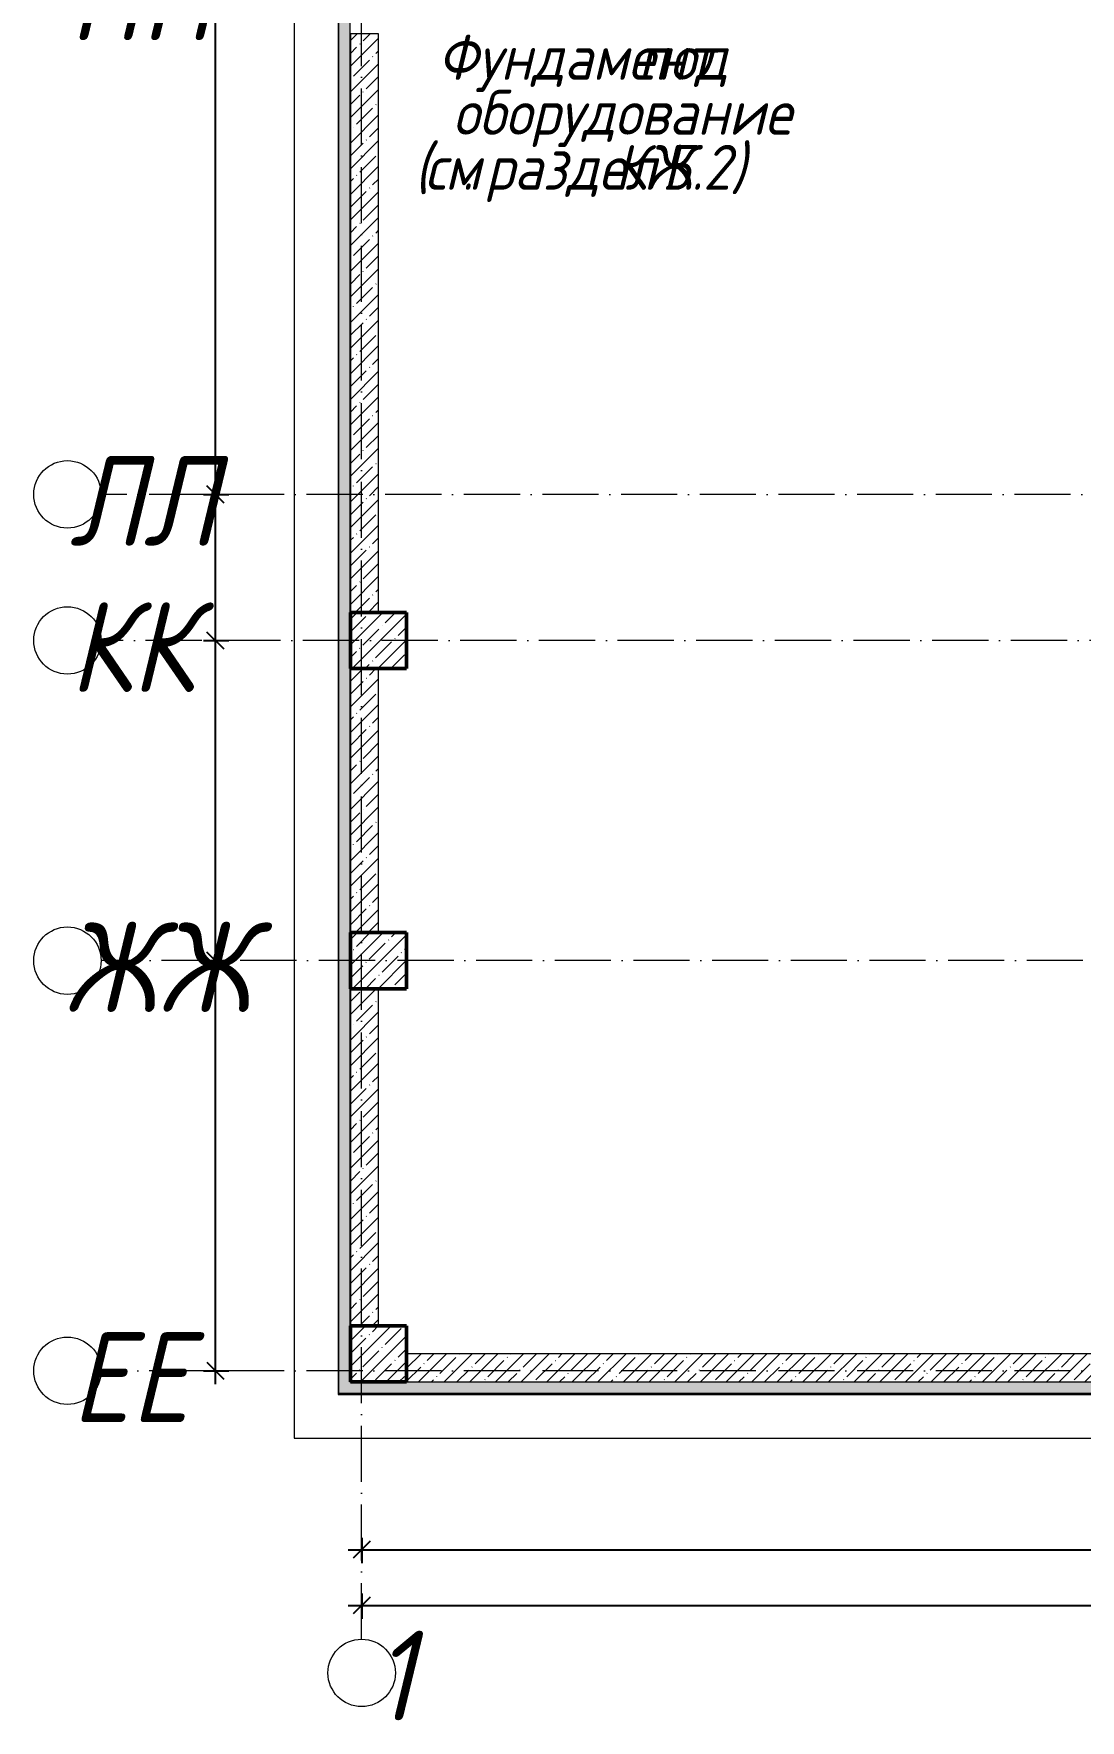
# Model space of a CAD drawing. Header units: millimetres. Extents: x -401725 to 250493, y 305116 to 802890.
# Drawn here: x -356020 to -346705, y 511186 to 526197 of the extents above; entities that cross this region are included whole.
import ezdxf

# ---------------------------------------------------------------- set-up
doc = ezdxf.new("R2010")
doc.units = ezdxf.units.MM
doc.linetypes.add('50_200_ШТРИХ_1Т_ш5_п1_п1_', pattern=[700, 500, -100, 0, -100])
for name, color, linetype, lineweight in [('A-____-____-DIMS', 7, 'Continuous', 9), ('A-FLOR-____-OTLN', 7, 'Continuous', 9), ('A-WALL-____-MCUT', 7, 'Continuous', 13), ('A-WALL-____-MCUT-1', 7, 'Continuous', 9), ('A-WALL-____-MCUT-3', 7, 'Continuous', 9), ('A-WALL-____-PATT-1', 7, 'Continuous', 9), ('A-WALL-FNSH-MCUT-1', 7, 'Continuous', 9), ('G-____-____-TEXT', 7, 'Continuous', 9), ('S-COLS-____-MCUT', 7, 'Continuous', 50), ('S-COLS-____-OTLN', 7, 'Continuous', 9), ('S-GRID-____-IDEN', 7, 'Continuous', 9), ('S-GRID-____-OTLN-1', 7, '50_200_ШТРИХ_1Т_ш5_п1_п1_', 9)]:
    doc.layers.add(name, color=color, linetype=linetype, lineweight=lineweight)
doc.styles.add('ISOCPEUR_I', font='isocpeui.ttf', dxfattribs={"width": 0.9, "height": 2.5})
doc.dimstyles.new('ISO-2_5_0_9К_БОЛЬШОЙ_ОСИ', dxfattribs={"dimscale": 304.8, "dimtxt": 248.995294, "dimasz": 0.492126, "dimexe": 0.393701, "dimexo": 0, "dimgap": 0, "dimtad": 1, "dimdec": 0, "dimzin": 0, "dimdsep": 46, "dimtxsty": 'ISOCPEUR_I', "dimblk1": 'OBLIQUE', "dimblk2": 'OBLIQUE', "dimsah": 1, "dimcen": 0.09, "dimdle": 0.393701, "dimazin": 0, "dimtfac": 1, "dimtdec": 4, "dimtix": 1, "dimtmove": 0, "dimatfit": 3, "dimfxl": 1, "dimtvp": 1, "dimtolj": 1, "dimtzin": 0, "dimarcsym": 2})
pattern_1 = [(45, (-350751.34, 459015.94), (-114.04925, 114.04925), []), (45, (-350637.3, 459015.94), (-114.04925, 114.04925), [201.612, -40.322, 3.353, -36.97])]
pattern_2 = [(0, (-350751.34, 459015.94), (120.967, 69.841), [80.645, -161.29]), (120, (-350751.34, 459015.94), (-120.96808, 69.84086), [80.645, -161.29]), (60, (-350751.34, 459015.94), (-8e-05, 139.68186), [0, -161.29, 80.645, 0])]

# ---------------------------------------------------------------- blocks, each defined once
blk = doc.blocks.new('BSC_Колонна _Прямоугольная - 500х500-V14-АР1_Кладочный план подвала в осях 1-64_Ю-ЯЯ')
at = {"layer": 'S-COLS-____-OTLN'}
h = blk.add_hatch(dxfattribs=at)
h.set_pattern_fill('FP_20', color=256, style=0, pattern_type=2)
h.set_pattern_definition([(45, (2200, -55431.04), (-114.04925, 114.04925), []), (45, (2314.05, -55431.04), (-114.04925, 114.04925), [201.613, -40.323, 3.353, -36.97])])
h.paths.add_polyline_path([(-250, -250), (250, -250), (250, 250), (-250, 250)], flags=0)
at = {"layer": 'S-COLS-____-MCUT'}
for p, q in [((250, 250), (-250, 250)), ((-250, 250), (-250, -250)), ((250, -250), (250, 250)), ((-250, -250), (250, -250))]:
    blk.add_line(p, q, dxfattribs=at)
blk = doc.blocks.new('BSC_Колонна _Прямоугольная - 500х500-V17-АР1_Кладочный план подвала в осях 1-64_Ю-ЯЯ')
at = {"layer": 'S-COLS-____-OTLN'}
h = blk.add_hatch(dxfattribs=at)
h.set_pattern_fill('FP_23', color=256, style=0, pattern_type=2)
h.set_pattern_definition([(45, (2200, -61781.04), (-114.04925, 114.04925), []), (45, (2314.05, -61781.04), (-114.04925, 114.04925), [201.613, -40.323, 3.353, -36.97])])
h.paths.add_polyline_path([(-250, -250), (250, -250), (250, 250), (-250, 250)], flags=0)
at = {"layer": 'S-COLS-____-MCUT'}
for p, q in [((250, 250), (-250, 250)), ((-250, 250), (-250, -250)), ((250, -250), (250, 250)), ((-250, -250), (250, -250))]:
    blk.add_line(p, q, dxfattribs=at)
blk = doc.blocks.new('BSC_Колонна _Прямоугольная - 500х500-V50-АР1_Кладочный план подвала в осях 1-64_Ю-ЯЯ')
at = {"layer": 'S-COLS-____-OTLN'}
h = blk.add_hatch(dxfattribs=at)
h.set_pattern_fill('FP_63', color=256, style=0, pattern_type=2)
h.set_pattern_definition([(45, (2200, -58931.04), (-114.04925, 114.04925), []), (45, (2314.05, -58931.04), (-114.04925, 114.04925), [201.613, -40.323, 3.353, -36.97])])
h.paths.add_polyline_path([(-250, -250), (250, -250), (250, 250), (-250, 250)], flags=0)
at = {"layer": 'S-COLS-____-MCUT'}
for p, q in [((250, 250), (-250, 250)), ((-250, 250), (-250, -250)), ((250, -250), (250, 250)), ((-250, -250), (250, -250))]:
    blk.add_line(p, q, dxfattribs=at)
blk = doc.blocks.new('Ось сетки - Круг_Ø6_00__ISO-2_5_0_9K_-25732049-АР1_Кладочный план подвала в осях 1-64_Ю-ЯЯ')
at = {"layer": 'S-GRID-____-IDEN'}
blk.add_circle((0, 0), 3, dxfattribs=at)
blk = doc.blocks.new('_Oblique')
at = {"color": 0, "linetype": 'ByBlock', "lineweight": -2}
blk.add_line((-0.5, -0.5), (0.5, 0.5), dxfattribs=at)
blk = doc.blocks.new('*D8465')
at = {"layer": 'A-____-____-DIMS', "color": 0, "lineweight": -2, "transparency": 16777216}
for p, q in [((-353101, 512810), (-353101, 512584)), ((-345301, 512810), (-345301, 512584)), ((-353221, 512704), (-345181, 512704))]:
    blk.add_line(p, q, dxfattribs=at)
at = {"layer": 'Defpoints', "color": 0, "transparency": 16777216}
for p in [(-353101, 512810), (-345301, 512810), (-345301, 512704)]:
    blk.add_point(p, dxfattribs=at)
at = {"layer": 'A-____-____-DIMS', "color": 0, "lineweight": -2, "transparency": 16777216, "xscale": 150, "yscale": 150, "zscale": 150, "rotation": 180}
blk.add_blockref('_Oblique', (-353101, 512704), dxfattribs=at)
at = {"layer": 'A-____-____-DIMS', "color": 0, "lineweight": -2, "transparency": 16777216, "xscale": 150, "yscale": 150, "zscale": 150}
blk.add_blockref('_Oblique', (-345301, 512704), dxfattribs=at)
at = {"layer": 'A-____-____-DIMS', "color": 0, "transparency": 16777216, "insert": (-349201, 512706), "char_height": 2.5, "width": 758.48, "attachment_point": 5, "style": 'ISOCPEUR_I'}
blk.add_mtext('\\A1;7800', dxfattribs=at)
blk = doc.blocks.new('*D8487')
at = {"layer": 'A-____-____-DIMS', "color": 0, "lineweight": -2, "transparency": 16777216}
for p, q in [((-354403, 514177), (-354403, 518067)), ((-354509, 517947), (-354283, 517947)), ((-354509, 514297), (-354283, 514297))]:
    blk.add_line(p, q, dxfattribs=at)
at = {"layer": 'Defpoints', "color": 0, "transparency": 16777216}
for p in [(-354509, 517947), (-354403, 517947), (-354509, 514297)]:
    blk.add_point(p, dxfattribs=at)
at = {"layer": 'A-____-____-DIMS', "color": 0, "lineweight": -2, "transparency": 16777216, "xscale": 150, "yscale": 150, "zscale": 150}
for p, rotation in [((-354403, 517947), 90), ((-354403, 514297), 270)]:
    blk.add_blockref('_Oblique', p, dxfattribs=dict(at, rotation=rotation))
at = {"layer": 'A-____-____-DIMS', "color": 0, "transparency": 16777216, "insert": (-354404, 516122), "char_height": 2.5, "width": 758.48, "attachment_point": 5, "rotation": 90, "style": 'ISOCPEUR_I'}
blk.add_mtext('\\A1;3650', dxfattribs=at)
blk = doc.blocks.new('*D8488')
at = {"layer": 'A-____-____-DIMS', "color": 0, "lineweight": -2, "transparency": 16777216}
for p, q in [((-354403, 517827), (-354403, 520917)), ((-354509, 520797), (-354283, 520797)), ((-354509, 517947), (-354283, 517947))]:
    blk.add_line(p, q, dxfattribs=at)
at = {"layer": 'Defpoints', "color": 0, "transparency": 16777216}
for p in [(-354509, 520797), (-354403, 520797), (-354509, 517947)]:
    blk.add_point(p, dxfattribs=at)
at = {"layer": 'A-____-____-DIMS', "color": 0, "lineweight": -2, "transparency": 16777216, "xscale": 150, "yscale": 150, "zscale": 150}
for p, rotation in [((-354403, 520797), 90), ((-354403, 517947), 270)]:
    blk.add_blockref('_Oblique', p, dxfattribs=dict(at, rotation=rotation))
at = {"layer": 'A-____-____-DIMS', "color": 0, "transparency": 16777216, "insert": (-354404, 519372), "char_height": 2.5, "width": 758.48, "attachment_point": 5, "rotation": 90, "style": 'ISOCPEUR_I'}
blk.add_mtext('\\A1;2850', dxfattribs=at)
blk = doc.blocks.new('*D8489')
at = {"layer": 'A-____-____-DIMS', "color": 0, "lineweight": -2, "transparency": 16777216}
for p, q in [((-354509, 522097), (-354283, 522097)), ((-354403, 520677), (-354403, 522217)), ((-354509, 520797), (-354283, 520797))]:
    blk.add_line(p, q, dxfattribs=at)
at = {"layer": 'Defpoints', "color": 0, "transparency": 16777216}
for p in [(-354509, 522097), (-354403, 522097), (-354509, 520797)]:
    blk.add_point(p, dxfattribs=at)
at = {"layer": 'A-____-____-DIMS', "color": 0, "lineweight": -2, "transparency": 16777216, "xscale": 150, "yscale": 150, "zscale": 150}
for p, rotation in [((-354403, 522097), 90), ((-354403, 520797), 270)]:
    blk.add_blockref('_Oblique', p, dxfattribs=dict(at, rotation=rotation))
at = {"layer": 'A-____-____-DIMS', "color": 0, "transparency": 16777216, "insert": (-354404, 521447), "char_height": 2.5, "width": 701.02, "attachment_point": 5, "rotation": 90, "style": 'ISOCPEUR_I'}
blk.add_mtext('\\A1;1300', dxfattribs=at)
blk = doc.blocks.new('*D8490')
at = {"layer": 'A-____-____-DIMS', "color": 0, "lineweight": -2, "transparency": 16777216}
for p, q in [((-354509, 526597), (-354283, 526597)), ((-354403, 521977), (-354403, 526717)), ((-354509, 522097), (-354283, 522097))]:
    blk.add_line(p, q, dxfattribs=at)
at = {"layer": 'Defpoints', "color": 0, "transparency": 16777216}
for p in [(-354509, 526597), (-354403, 526597), (-354509, 522097)]:
    blk.add_point(p, dxfattribs=at)
at = {"layer": 'A-____-____-DIMS', "color": 0, "lineweight": -2, "transparency": 16777216, "xscale": 150, "yscale": 150, "zscale": 150}
for p, rotation in [((-354403, 526597), 90), ((-354403, 522097), 270)]:
    blk.add_blockref('_Oblique', p, dxfattribs=dict(at, rotation=rotation))
at = {"layer": 'A-____-____-DIMS', "color": 0, "transparency": 16777216, "insert": (-354404, 524347), "char_height": 2.5, "width": 781.46, "attachment_point": 5, "rotation": 90, "style": 'ISOCPEUR_I'}
blk.add_mtext('\\A1;4500', dxfattribs=at)
blk = doc.blocks.new('*D8413')
at = {"layer": 'A-____-____-DIMS', "color": 0, "lineweight": -2, "transparency": 16777216}
for p, q in [((-353101, 512314), (-353101, 512088)), ((-279701, 512314), (-279701, 512088)), ((-353221, 512208), (-279581, 512208))]:
    blk.add_line(p, q, dxfattribs=at)
at = {"layer": 'Defpoints', "color": 0, "transparency": 16777216}
for p in [(-353101, 512314), (-279701, 512314), (-279701, 512208)]:
    blk.add_point(p, dxfattribs=at)
at = {"layer": 'A-____-____-DIMS', "color": 0, "lineweight": -2, "transparency": 16777216, "xscale": 150, "yscale": 150, "zscale": 150, "rotation": 180}
blk.add_blockref('_Oblique', (-353101, 512208), dxfattribs=at)
at = {"layer": 'A-____-____-DIMS', "color": 0, "lineweight": -2, "transparency": 16777216, "xscale": 150, "yscale": 150, "zscale": 150}
blk.add_blockref('_Oblique', (-279701, 512208), dxfattribs=at)
at = {"layer": 'A-____-____-DIMS', "color": 0, "transparency": 16777216, "insert": (-316401, 512209), "char_height": 2.5, "width": 971.08, "attachment_point": 5, "style": 'ISOCPEUR_I'}
blk.add_mtext('\\A1;73400', dxfattribs=at)

msp = doc.modelspace()

# ---------------------------------------------------------------- hatches: boundary and pattern name
at = {"layer": 'A-WALL-____-PATT-1'}
h = msp.add_hatch(dxfattribs=at)
h.set_pattern_fill('FP_54', color=256, style=0, pattern_type=2)
h.set_pattern_definition(pattern_2)
h.paths.add_polyline_path([(-353203.3432, 514094.983), (-353203.3432, 544798.983), (-353303.3432, 544798.983), (-353303.3432, 514094.983)], flags=0)
h = msp.add_hatch(dxfattribs=at)
h.set_pattern_fill('FP_1', color=256, style=0, pattern_type=2)
h.set_pattern_definition(pattern_1)
h.paths.add_polyline_path([(-352951.3432, 521046.983), (-352951.3432, 526196.6355), (-353201.3432, 526196.6355), (-353201.3432, 521046.983)], flags=0)
h = msp.add_hatch(dxfattribs=at)
h.set_pattern_fill('FP_1', color=256, style=0, pattern_type=2)
h.set_pattern_definition(pattern_1)
h.paths.add_polyline_path([(-352951.3432, 518196.983), (-352951.3432, 520546.6355), (-353201.3432, 520546.6355), (-353201.3432, 518196.983)], flags=0)
h = msp.add_hatch(dxfattribs=at)
h.set_pattern_fill('FP_1', color=256, style=0, pattern_type=2)
h.set_pattern_definition(pattern_1)
h.paths.add_polyline_path([(-353201.3432, 514696.983), (-352951.3432, 514696.983), (-352951.3432, 517696.6355), (-353201.3432, 517696.6355)], flags=0)
h = msp.add_hatch(dxfattribs=at)
h.set_pattern_fill('FP_1', color=256, style=0, pattern_type=2)
h.set_pattern_definition(pattern_1)
h.paths.add_polyline_path([(-345451.3432, 514196.983), (-345451.3432, 514446.983), (-352701.3432, 514446.983), (-352701.3432, 514196.983), (-350765.4301, 514196.983)], flags=0)
h = msp.add_hatch(dxfattribs=at)
h.set_pattern_fill('FP_54', color=256, style=0, pattern_type=2)
h.set_pattern_definition(pattern_2)
h.paths.add_polyline_path([(-287671.3432, 514094.983), (-287671.3432, 514194.983), (-353203.3432, 514194.983), (-353203.3432, 514094.983), (-301276.3584, 514094.983)], flags=0)

# ---------------------------------------------------------------- linework, layer by layer
at = {"layer": 'A-FLOR-____-OTLN'}
for p, q in [((-353701.3432, 545196.983), (-353701.3432, 513696.983)), ((-353701.3432, 513696.983), (-305551.3432, 513696.983))]:
    msp.add_line(p, q, dxfattribs=at)
at = {"layer": 'A-WALL-____-MCUT'}
for p, q in [((-353311.3432, 544806.983), (-353311.3432, 514086.983)), ((-353303.3432, 514094.983), (-353303.3432, 544798.983)), ((-353311.3432, 514086.983), (-276361.3432, 514086.983)), ((-276353.3432, 514094.983), (-353303.3432, 514094.983))]:
    msp.add_line(p, q, dxfattribs=at)
at = {"layer": 'A-WALL-____-MCUT-1'}
for p, q in [((-353201.3432, 526196.6355), (-353201.3432, 521046.983)), ((-352951.3432, 526196.6355), (-353201.3432, 526196.6355)), ((-352951.3432, 521046.983), (-352951.3432, 526196.6355)), ((-353201.3432, 520546.6355), (-353201.3432, 518196.983)), ((-352951.3432, 520546.6355), (-353201.3432, 520546.6355)), ((-352951.3432, 518196.983), (-352951.3432, 520546.6355)), ((-353201.3432, 517696.6355), (-353201.3432, 514696.983)), ((-352951.3432, 517696.6355), (-353201.3432, 517696.6355)), ((-352951.3432, 514696.983), (-352951.3432, 517696.6355)), ((-345451.3432, 514446.983), (-352701.3432, 514446.983)), ((-352701.3432, 514196.983), (-337701.3432, 514196.983))]:
    msp.add_line(p, q, dxfattribs=at)
at = {"layer": 'A-WALL-____-MCUT-3'}
for p, q in [((-353203.3432, 514194.983), (-353203.3432, 544698.983)), ((-276251.3432, 514194.983), (-353203.3432, 514194.983))]:
    msp.add_line(p, q, dxfattribs=at)
at = {"layer": 'A-WALL-FNSH-MCUT-1'}
for p, q in [((-353201.3432, 526196.6355), (-353201.3432, 526196.983)), ((-353201.3432, 520546.6355), (-353201.3432, 520546.983)), ((-353201.3432, 517696.6355), (-353201.3432, 517696.983))]:
    msp.add_line(p, q, dxfattribs=at)
at = {"layer": 'S-GRID-____-OTLN-1'}
for p, q in [((-353101.3432, 511907.5288), (-353101.3432, 549908.7924)), ((-246676.9366, 522096.983), (-355420.1134, 522096.983)), ((-339821.9627, 520796.983), (-355420.1134, 520796.983)), ((-275271.3028, 517946.983), (-355420.1134, 517946.983)), ((-246676.9366, 514296.983), (-355420.1134, 514296.983))]:
    msp.add_line(p, q, dxfattribs=at)

# ---------------------------------------------------------------- block references
at = {"layer": 'S-COLS-____-OTLN'}
for name, p in [('BSC_Колонна _Прямоугольная - 500х500-V17-АР1_Кладочный план подвала в осях 1-64_Ю-ЯЯ', (-352951.3432, 520796.983)), ('BSC_Колонна _Прямоугольная - 500х500-V50-АР1_Кладочный план подвала в осях 1-64_Ю-ЯЯ', (-352951.3432, 517946.983)), ('BSC_Колонна _Прямоугольная - 500х500-V14-АР1_Кладочный план подвала в осях 1-64_Ю-ЯЯ', (-352951.3432, 514446.983))]:
    msp.add_blockref(name, p, dxfattribs=at)
at = {"layer": 'S-GRID-____-IDEN', "xscale": 99.99999999999993, "yscale": 99.99999999999993, "zscale": 99.99999999999993, "rotation": 89.9999999999998}
for p in [(-355720.1134, 522096.983), (-355720.1134, 520796.983), (-355720.1134, 517946.983), (-355720.1134, 514296.983)]:
    msp.add_blockref('Ось сетки - Круг_Ø6_00__ISO-2_5_0_9K_-25732049-АР1_Кладочный план подвала в осях 1-64_Ю-ЯЯ', p, dxfattribs=at)
at = {"layer": 'S-GRID-____-IDEN', "xscale": 99.99999999999993, "yscale": 99.99999999999993, "zscale": 99.99999999999993}
msp.add_blockref('Ось сетки - Круг_Ø6_00__ISO-2_5_0_9K_-25732049-АР1_Кладочный план подвала в осях 1-64_Ю-ЯЯ', (-353101.3432, 511607.5288), dxfattribs=at)

# ---------------------------------------------------------------- texts
at = {"layer": 'G-____-____-TEXT', "char_height": 400, "attachment_point": 1, "style": 'ISOCPEUR_I'}
for s, insert, width in [('Фундамент', (-352426.2371, 526186.9002), 1991.39175), ('под', (-350640.2996, 526186.9002), 606.07575), ('оборудование', (-352289.3152, 525697.421), 2445.948563), ('\\fISOCPEUR|b0|i1|c204|p34|;\\W.9;(', (-352634.5964, 525207.9419), 115.443), ('5.2)', (-350431.9402, 525207.9419), 606.07575), ('см', (-352539.3464, 525207.9419), 396.835313), ('раздел', (-351997.6121, 525207.9419), 1219.366687), ('КЖ', (-350848.6589, 525207.9419), 505.063125), ('. ', (-352211.9246, 525207.9419), 259.74675)]:
    msp.add_mtext(s, dxfattribs=dict(at, insert=insert, width=width))
at = {"layer": 'S-GRID-____-IDEN', "char_height": 800, "attachment_point": 1, "style": 'ISOCPEUR_I'}
for s, insert, width in [('НН', (-355703.5188, 526940.3125), 447.341625), ('ЛЛ', (-355703.5188, 522440.3125), 447.341625), ('КК', (-355703.5188, 521140.3125), 447.341625), ('ЖЖ', (-355751.2188, 518290.3125), 562.784625), ('ЕЕ', (-355685.5188, 514640.3125), 404.0505), ('\\fISOCPEUR|b0|i1|c204|p34|;\\W.9;1', (-352997.5064, 511983.5571), 144.30375)]:
    msp.add_mtext(s, dxfattribs=dict(at, insert=insert, width=width))

# ---------------------------------------------------------------- dimensions: what is measured, and where the dimension line sits
at = {"layer": 'A-____-____-DIMS'}
for base, p1, p2, override, picture, middle in [((-354402.7388, 526596.983), (-354508.8048, 522096.983), (-354508.8048, 526596.983), {"dimtxt": 400, "dimpost": '<>', "dimfxl": 4500}, '*D8490', (-354403.9888, 524346.983)), ((-354402.7388, 522096.983), (-354508.8048, 520796.983), (-354508.8048, 522096.983), {"dimtxt": 400, "dimpost": '<>', "dimfxl": 1300}, '*D8489', (-354403.9888, 521446.983)), ((-354402.7388, 520796.983), (-354508.8048, 517946.983), (-354508.8048, 520796.983), {"dimtxt": 400, "dimpost": '<>', "dimfxl": 2850}, '*D8488', (-354403.9888, 519371.983)), ((-354402.7388, 517946.983), (-354508.8048, 514296.983), (-354508.8048, 517946.983), {"dimtxt": 400, "dimpost": '<>', "dimfxl": 3650}, '*D8487', (-354403.9888, 516121.983))]:
    dim = msp.add_linear_dim(base=base, p1=p1, p2=p2, angle=90, dimstyle='ISO-2_5_0_9К_БОЛЬШОЙ_ОСИ', override=override, dxfattribs=at)
    dim.commit()
    dim.dimension.update_dxf_attribs({"geometry": picture, "text_midpoint": middle})
for base, p1, p2, override, picture, middle in [((-345301.3432, 512704.4081), (-353101.3432, 512810.4741), (-345301.3432, 512810.4741), {"dimtxt": 400, "dimpost": '<>', "dimfxl": 7800}, '*D8465', (-349201.3432, 512705.6742)), ((-279701.3432, 512207.6078), (-353101.3432, 512313.6738), (-279701.3432, 512313.6738), {"dimtxt": 400, "dimpost": '<>', "dimfxl": 73400}, '*D8413', (-316401.3432, 512208.8739))]:
    dim = msp.add_linear_dim(base=base, p1=p1, p2=p2, dimstyle='ISO-2_5_0_9К_БОЛЬШОЙ_ОСИ', override=override, dxfattribs=at)
    dim.commit()
    dim.dimension.update_dxf_attribs({"geometry": picture, "text_midpoint": middle})

doc.saveas('drawing.dxf')
